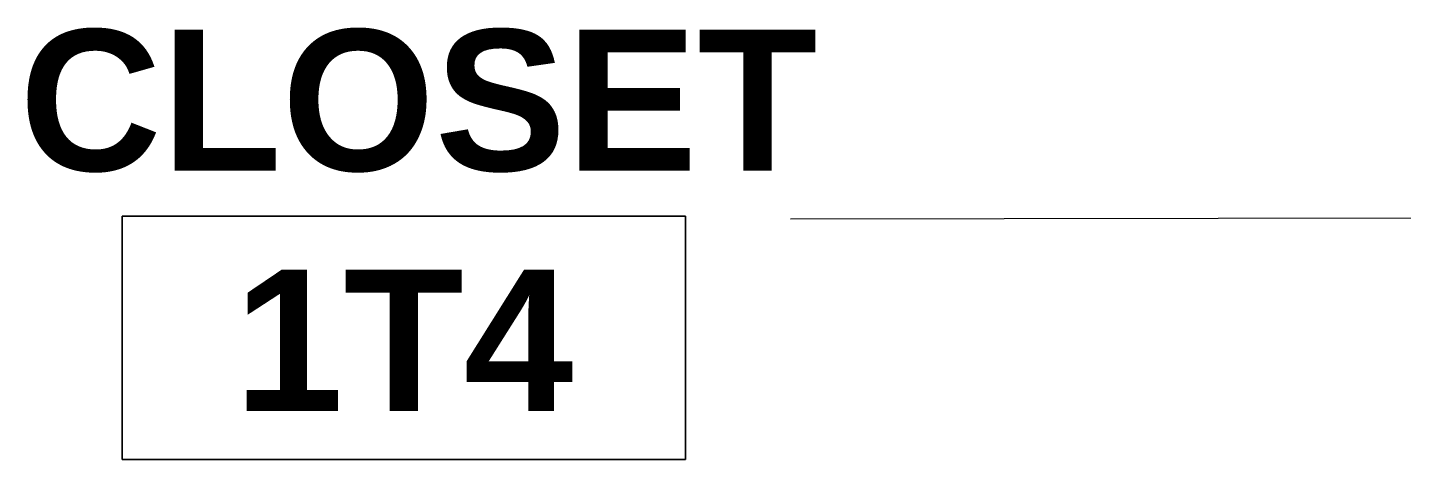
# Model space of a CAD drawing. Header units: inches. Extents: x -4688 to 1542, y -3558 to 978.
# Drawn here: x 1165.08 to 1208.97, y 674.09 to 687.87 of the extents above; entities that cross this region are included whole.
import ezdxf

# ---------------------------------------------------------------- set-up
doc = ezdxf.new("R2010")
doc.units = ezdxf.units.IN
doc.header["$MEASUREMENT"] = 0
doc.layers.add('A-AREA-IDEN', color=2, linetype='Continuous', lineweight=9)
doc.styles.add('Swis721 Lt BT_B', font='', dxfattribs={"height": 4.5})
doc.styles.get('Swis721 Lt BT_B').set_extended_font_data('Swis721 Lt BT', bold=True)

# ---------------------------------------------------------------- blocks, each defined once
blk = doc.blocks.new('Room Tag - Room Name and Number-3379422-1st Floor Power _ Signal')
at = {"layer": 'A-AREA-IDEN'}
for p, q in [((-0.18806, -0.16357), (-0.18806, -0.00182)), ((-0.18806, -0.00182), (0.18694, -0.00182)), ((0.18694, -0.00182), (-0.18806, -0.00182)), ((-0.18806, -0.00182), (-0.18806, -0.16357)), ((0.18694, -0.00182), (0.18694, -0.16357)), ((0.18694, -0.16357), (0.18694, -0.00182)), ((0.18694, -0.16357), (-0.18806, -0.16357)), ((-0.18806, -0.16357), (0.18694, -0.16357))]:
    blk.add_line(p, q, dxfattribs=at)

msp = doc.modelspace()

# ---------------------------------------------------------------- linework, layer by layer
at = {"layer": 'A-AREA-IDEN'}
msp.add_line((1303.593, 681.945), (1189.448, 681.761), dxfattribs=at)

# ---------------------------------------------------------------- block references
at = {"layer": 'A-AREA-IDEN', "xscale": 47.99999999999997, "yscale": 47.99999999999997, "zscale": 47.99999999999997}
msp.add_blockref('Room Tag - Room Name and Number-3379422-1st Floor Power _ Signal', (1177.131, 681.945), dxfattribs=at)

# ---------------------------------------------------------------- texts
at = {"layer": 'A-AREA-IDEN', "char_height": 4.5, "attachment_point": 1, "style": 'Swis721 Lt BT_B'}
for s, insert, width in [('CLOSET', (1164.825, 687.803), 29.694), ('1T4', (1171.683, 680.144), 12.726)]:
    msp.add_mtext(s, dxfattribs=dict(at, insert=insert, width=width))

doc.saveas('drawing.dxf')
